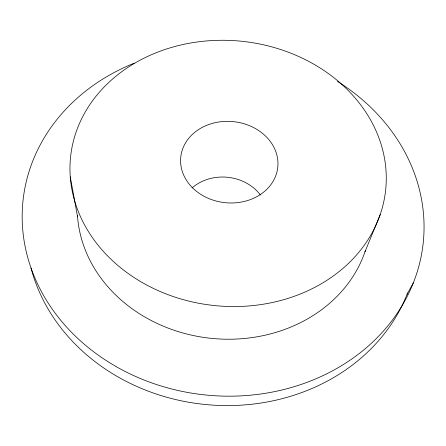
<?xml version="1.0" encoding="UTF-8"?>
<svg xmlns="http://www.w3.org/2000/svg" width="446" height="446" viewBox="0 0 446 446"><rect width="100%" height="100%" fill="white"/><g stroke="black" fill="none" stroke-linecap="round" stroke-linejoin="round"><path stroke-width="0.67" d="M364.984 251.778L380.221 214.498A158.408 132.847 5.9 0 0 189.583 43.195A158.408 132.847 5.9 0 0 114.533 262.549A158.408 132.847 5.9 0 0 380.221 214.498M407.07 294.288L413.425 282.641M70.256 176.839L77.559 216.717M192.081 187.911A44.16 38.295 5.9 0 1 260.392 194.947M337.538 81.445A201.213 174.085 5.9 0 1 366.723 347.417A201.213 174.085 5.9 0 1 60.433 319.921A201.213 174.085 5.9 0 1 134.162 63.187M365.436 250.44A147.069 126.82 5.9 0 1 207.953 337.973A147.069 126.82 5.9 0 1 77.459 215.318M407.577 292.983A196.078 171.147 5.9 0 1 212.502 405.096A196.078 171.147 5.9 0 1 31.025 268.063M192.237 187.498A48.765 40.731 5.9 0 0 275.16 177.224A48.765 40.731 5.9 0 0 220.424 121.769A48.765 40.731 5.9 0 0 192.237 187.498"/></g></svg>
